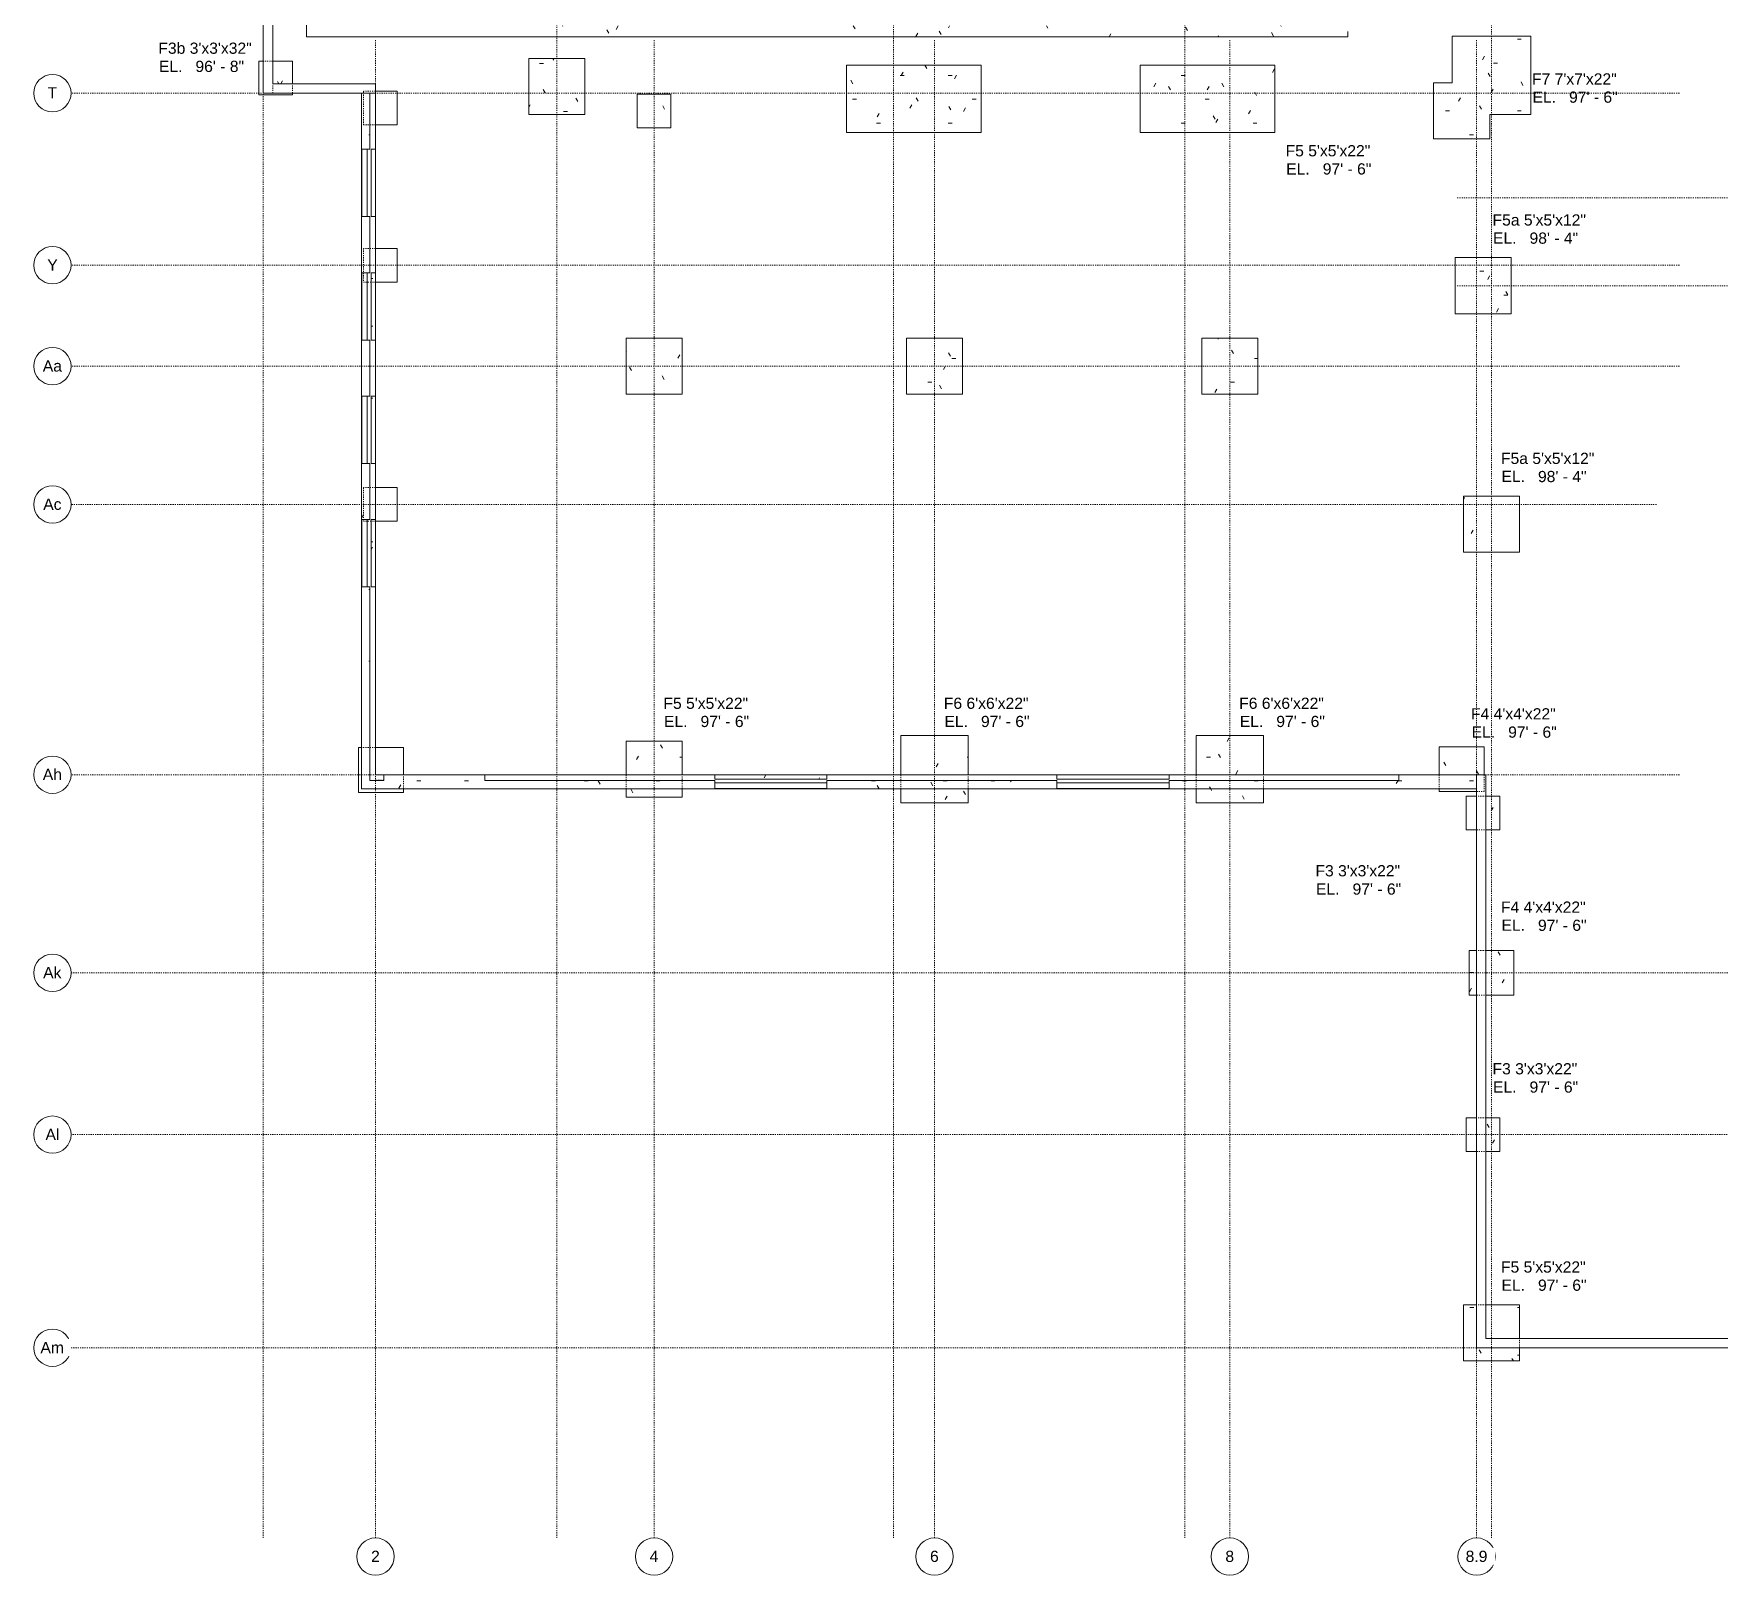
# Model space of a CAD drawing. Header units: feet. Extents: x -58 to 313, y -73 to 241.
# Drawn here: x -57.6 to 92.7, y -72.9 to 64.5 of the extents above; entities that cross this region are included whole.
import ezdxf

# ---------------------------------------------------------------- set-up
doc = ezdxf.new("R2010")
doc.units = ezdxf.units.FT
doc.header["$MEASUREMENT"] = 0
doc.linetypes.add('Dash', pattern=[0.020833, 0.010417, -0.010417])
doc.linetypes.add('Grid Line 1_2_', pattern=[0.072917, 0.041667, -0.010417, 0.010417, -0.010417])
for name, color, linetype, lineweight in [('A-WALL', 113, 'Continuous', 18), ('A-WALL-HDLN', 110, 'Dash', 18), ('S-BEAM', 12, 'Continuous', 9), ('S-FNDN', 250, 'Continuous', 18), ('S-FNDN-HDLN', 250, 'Dash', 9), ('S-FNDN-IDEN', 250, 'Continuous', 9), ('S-GRID', 1, 'Continuous', 9), ('S-GRID-IDEN', 1, 'Continuous', 9)]:
    doc.layers.add(name, color=color, linetype=linetype, lineweight=lineweight)
doc.styles.add('Arial', font='arial.ttf', dxfattribs={"height": 1})
doc.styles.add('Arial_1', font='arial.ttf', dxfattribs={"height": 0.015625})
pattern_1 = [(0, (0, 0), (8.533, 2.133), [0.352, -6.048, 0.352, -6.048, -34.133]), (0, (0, 0), (8.533, 2.133), [-12.8, 0.352, -12.448, 0.352, -6.048, -14.933]), (0, (0, 0), (8.533, 2.133), [-32, 0.352, -3.915, 0.352, -10.315]), (120, (3.2, 1.067), (-6.113732, 6.323295), [0.352, -6.048, 0.352, -6.048, -34.133]), (120, (3.2, 1.067), (-6.113732, 6.323295), [-12.8, 0.352, -12.448, 0.352, -6.048, -14.933]), (120, (3.2, 1.067), (-6.113732, 6.323295), [-32, 0.352, -3.915, 0.352, -10.315]), (240, (4.267, 5.333), (-2.419268, -8.456295), [0.352, -6.048, 0.352, -6.048, -34.133]), (240, (4.267, 5.333), (-2.419268, -8.456295), [-12.8, 0.352, -12.448, 0.352, -6.048, -14.933]), (240, (4.267, 5.333), (-2.419268, -8.456295), [-32, 0.352, -3.915, 0.352, -10.315])]

# ---------------------------------------------------------------- blocks, each defined once
blk = doc.blocks.new('Footing-Rectangular - F5a 5_x5_x12_-383719-Walls and Foundations Only')
at = {"layer": 'S-FNDN-HDLN', "linetype": 'Continuous'}
h = blk.add_hatch(dxfattribs=at)
h.set_pattern_fill('FP_9', color=256, style=0, pattern_type=2)
h.set_pattern_definition([(0, (-71.612, -42.018), (8.533, 2.133), [0.352, -6.048, 0.352, -6.048, -34.133]), (0, (-71.612, -42.018), (8.533, 2.133), [-12.8, 0.352, -12.448, 0.352, -6.048, -14.933]), (0, (-71.612, -42.018), (8.533, 2.133), [-32, 0.352, -3.915, 0.352, -10.315]), (120, (-68.412, -40.951), (-6.11373, 6.323295), [0.352, -6.048, 0.352, -6.048, -34.133]), (120, (-68.412, -40.951), (-6.11373, 6.323295), [-12.8, 0.352, -12.448, 0.352, -6.048, -14.933]), (120, (-68.412, -40.951), (-6.11373, 6.323295), [-32, 0.352, -3.915, 0.352, -10.315]), (240, (-67.346, -36.684), (-2.41927, -8.456295), [0.352, -6.048, 0.352, -6.048, -34.133]), (240, (-67.346, -36.684), (-2.41927, -8.456295), [-12.8, 0.352, -12.448, 0.352, -6.048, -14.933]), (240, (-67.346, -36.684), (-2.41927, -8.456295), [-32, 0.352, -3.915, 0.352, -10.315])])
h.paths.add_polyline_path([(-2.5, -2.5), (2.5, -2.5), (2.5, 2.5), (-2.5, 2.5)])
at = {"layer": 'S-FNDN'}
for p, q in [((2.5, 2.5), (-2.5, 2.5)), ((-2.5, 2.5), (-2.5, -2.5)), ((2.5, -2.5), (2.5, 2.5)), ((-2.5, -2.5), (2.5, -2.5))]:
    blk.add_line(p, q, dxfattribs=at)
blk = doc.blocks.new('Footing-Rectangular - F5a 5_x5_x12_-V5-Walls and Foundations Only')
at = {"layer": 'S-FNDN-HDLN', "linetype": 'Continuous'}
h = blk.add_hatch(dxfattribs=at)
h.set_pattern_fill('FP_10', color=256, style=0, pattern_type=2)
h.set_pattern_definition([(0, (-72.362, -20.768), (8.533, 2.133), [0.352, -6.048, 0.352, -6.048, -34.133]), (0, (-72.362, -20.768), (8.533, 2.133), [-12.8, 0.352, -12.448, 0.352, -6.048, -14.933]), (0, (-72.362, -20.768), (8.533, 2.133), [-32, 0.352, -3.915, 0.352, -10.315]), (120, (-69.162, -19.701), (-6.11373, 6.323295), [0.352, -6.048, 0.352, -6.048, -34.133]), (120, (-69.162, -19.701), (-6.11373, 6.323295), [-12.8, 0.352, -12.448, 0.352, -6.048, -14.933]), (120, (-69.162, -19.701), (-6.11373, 6.323295), [-32, 0.352, -3.915, 0.352, -10.315]), (240, (-68.096, -15.434), (-2.41927, -8.456295), [0.352, -6.048, 0.352, -6.048, -34.133]), (240, (-68.096, -15.434), (-2.41927, -8.456295), [-12.8, 0.352, -12.448, 0.352, -6.048, -14.933]), (240, (-68.096, -15.434), (-2.41927, -8.456295), [-32, 0.352, -3.915, 0.352, -10.315])])
h.paths.add_polyline_path([(-2.5, -2.5), (2.5, -2.5), (2.5, 2.5), (-2.5, 2.5)])
at = {"layer": 'S-FNDN'}
for p, q in [((2.5, 2.5), (-2.5, 2.5)), ((-2.5, 2.5), (-2.5, -2.5)), ((2.5, -2.5), (2.5, 2.5)), ((-2.5, -2.5), (2.5, -2.5))]:
    blk.add_line(p, q, dxfattribs=at)
blk = doc.blocks.new('Footing-Rectangular - F3b 3_x3_x32_-383711-Walls and Foundations Only')
at = {"layer": 'S-FNDN-HDLN', "linetype": 'Continuous'}
h = blk.add_hatch(dxfattribs=at)
h.set_pattern_fill('FP_22', color=256, style=0, pattern_type=2)
h.set_pattern_definition([(0, (26.721, -57.851), (8.533, 2.133), [0.352, -6.048, 0.352, -6.048, -34.133]), (0, (26.721, -57.851), (8.533, 2.133), [-12.8, 0.352, -12.448, 0.352, -6.048, -14.933]), (0, (26.721, -57.851), (8.533, 2.133), [-32, 0.352, -3.915, 0.352, -10.315]), (120, (29.921, -56.784), (-6.11373, 6.323295), [0.352, -6.048, 0.352, -6.048, -34.133]), (120, (29.921, -56.784), (-6.11373, 6.323295), [-12.8, 0.352, -12.448, 0.352, -6.048, -14.933]), (120, (29.921, -56.784), (-6.11373, 6.323295), [-32, 0.352, -3.915, 0.352, -10.315]), (240, (30.988, -52.518), (-2.41927, -8.456295), [0.352, -6.048, 0.352, -6.048, -34.133]), (240, (30.988, -52.518), (-2.41927, -8.456295), [-12.8, 0.352, -12.448, 0.352, -6.048, -14.933]), (240, (30.988, -52.518), (-2.41927, -8.456295), [-32, 0.352, -3.915, 0.352, -10.315])])
h.paths.add_polyline_path([(1.5, -1.5), (1.5, 1.5), (-0.42, 1.5), (-0.42, -1.5)])
at = {"layer": 'S-FNDN'}
for p, q in [((1.5, 1.5), (-0.42, 1.5)), ((1.5, -1.5), (1.5, 1.5)), ((-0.42, -1.5), (1.5, -1.5))]:
    blk.add_line(p, q, dxfattribs=at)
at = {"layer": 'S-FNDN-HDLN'}
for p, q in [((-0.42, 1.5), (-1.5, 1.5)), ((-1.5, 1.5), (-1.5, 1.33)), ((-1.5, -1.5), (-0.42, -1.5))]:
    blk.add_line(p, q, dxfattribs=at)
blk = doc.blocks.new('Footing-Rectangular - F5b 5_x5_x32_-383721-Walls and Foundations Only')
at = {"layer": 'S-FNDN-HDLN', "linetype": 'Continuous'}
h = blk.add_hatch(dxfattribs=at)
h.set_pattern_fill('FP_23', color=256, style=0, pattern_type=2)
h.set_pattern_definition([(0, (10.971, -59.768), (8.533, 2.133), [0.352, -6.048, 0.352, -6.048, -34.133]), (0, (10.971, -59.768), (8.533, 2.133), [-12.8, 0.352, -12.448, 0.352, -6.048, -14.933]), (0, (10.971, -59.768), (8.533, 2.133), [-32, 0.352, -3.915, 0.352, -10.315]), (120, (14.171, -58.701), (-6.11373, 6.323295), [0.352, -6.048, 0.352, -6.048, -34.133]), (120, (14.171, -58.701), (-6.11373, 6.323295), [-12.8, 0.352, -12.448, 0.352, -6.048, -14.933]), (120, (14.171, -58.701), (-6.11373, 6.323295), [-32, 0.352, -3.915, 0.352, -10.315]), (240, (15.238, -54.434), (-2.41927, -8.456295), [0.352, -6.048, 0.352, -6.048, -34.133]), (240, (15.238, -54.434), (-2.41927, -8.456295), [-12.8, 0.352, -12.448, 0.352, -6.048, -14.933]), (240, (15.238, -54.434), (-2.41927, -8.456295), [-32, 0.352, -3.915, 0.352, -10.315])])
h.paths.add_polyline_path([(-2.5, -2.5), (2.5, -2.5), (2.5, 2.5), (-2.5, 2.5)])
at = {"layer": 'S-FNDN'}
for p, q in [((2.5, 2.5), (-2.5, 2.5)), ((-2.5, 2.5), (-2.5, -2.5)), ((2.5, -2.5), (2.5, 2.5)), ((-2.5, -2.5), (2.5, -2.5))]:
    blk.add_line(p, q, dxfattribs=at)
blk = doc.blocks.new('Footing-Rectangular - F3b 3_x3_x32_-V15-Walls and Foundations Only')
at = {"layer": 'S-FNDN-HDLN', "linetype": 'Continuous'}
h = blk.add_hatch(dxfattribs=at)
h.set_pattern_fill('FP_24', color=256, style=0, pattern_type=2)
h.set_pattern_definition([(0, (2.304, -57.601), (8.533, 2.133), [0.352, -6.048, 0.352, -6.048, -34.133]), (0, (2.304, -57.601), (8.533, 2.133), [-12.8, 0.352, -12.448, 0.352, -6.048, -14.933]), (0, (2.304, -57.601), (8.533, 2.133), [-32, 0.352, -3.915, 0.352, -10.315]), (120, (5.504, -56.534), (-6.11373, 6.323295), [0.352, -6.048, 0.352, -6.048, -34.133]), (120, (5.504, -56.534), (-6.11373, 6.323295), [-12.8, 0.352, -12.448, 0.352, -6.048, -14.933]), (120, (5.504, -56.534), (-6.11373, 6.323295), [-32, 0.352, -3.915, 0.352, -10.315]), (240, (6.571, -52.268), (-2.41927, -8.456295), [0.352, -6.048, 0.352, -6.048, -34.133]), (240, (6.571, -52.268), (-2.41927, -8.456295), [-12.8, 0.352, -12.448, 0.352, -6.048, -14.933]), (240, (6.571, -52.268), (-2.41927, -8.456295), [-32, 0.352, -3.915, 0.352, -10.315])])
h.paths.add_polyline_path([(-1.5, -1.5), (1.5, -1.5), (1.5, 1.5), (-1.5, 1.5)])
at = {"layer": 'S-FNDN'}
for p, q in [((1.5, 1.5), (-1.5, 1.5)), ((-1.5, 1.5), (-1.5, -1.5)), ((1.5, -1.5), (1.5, 1.5)), ((-1.5, -1.5), (1.5, -1.5))]:
    blk.add_line(p, q, dxfattribs=at)
blk = doc.blocks.new('Footing-Rectangular - F2 6_x12_x32_-383713-Walls and Foundations Only')
at = {"layer": 'S-FNDN-HDLN', "linetype": 'Continuous'}
h = blk.add_hatch(dxfattribs=at)
h.set_pattern_fill('FP_25', color=256, style=0, pattern_type=2)
h.set_pattern_definition([(270, (-58.684, 20.862), (2.133, -8.533), [0.352, -6.048, 0.352, -6.048, -34.133]), (270, (-58.684, 20.862), (2.133, -8.533), [-12.8, 0.352, -12.448, 0.352, -6.048, -14.933]), (270, (-58.684, 20.862), (2.133, -8.533), [-32, 0.352, -3.915, 0.352, -10.315]), (30, (-57.618, 17.662), (6.323295, 6.11373), [0.352, -6.048, 0.352, -6.048, -34.133]), (30, (-57.618, 17.662), (6.323295, 6.11373), [-12.8, 0.352, -12.448, 0.352, -6.048, -14.933]), (30, (-57.618, 17.662), (6.323295, 6.11373), [-32, 0.352, -3.915, 0.352, -10.315]), (150, (-53.351, 16.596), (-8.456295, 2.41927), [0.352, -6.048, 0.352, -6.048, -34.133]), (150, (-53.351, 16.596), (-8.456295, 2.41927), [-12.8, 0.352, -12.448, 0.352, -6.048, -14.933]), (150, (-53.351, 16.596), (-8.456295, 2.41927), [-32, 0.352, -3.915, 0.352, -10.315])])
h.paths.add_polyline_path([(-3, -6), (3, -6), (3, 6), (-3, 6), (-3, -4.94)])
at = {"layer": 'S-FNDN'}
for p, q in [((3, 6), (-3, 6)), ((-3, 6), (-3, -6)), ((3, -6), (3, 6)), ((-3, -6), (3, -6))]:
    blk.add_line(p, q, dxfattribs=at)
blk = doc.blocks.new('Footing-Rectangular - F2 6_x12_x32_-V16-Walls and Foundations Only')
at = {"layer": 'S-FNDN-HDLN', "linetype": 'Continuous'}
h = blk.add_hatch(dxfattribs=at)
h.set_pattern_fill('FP_26', color=256, style=0, pattern_type=2)
h.set_pattern_definition([(270, (-58.684, 47.029), (2.133, -8.533), [0.352, -6.048, 0.352, -6.048, -34.133]), (270, (-58.684, 47.029), (2.133, -8.533), [-12.8, 0.352, -12.448, 0.352, -6.048, -14.933]), (270, (-58.684, 47.029), (2.133, -8.533), [-32, 0.352, -3.915, 0.352, -10.315]), (30, (-57.618, 43.829), (6.323295, 6.11373), [0.352, -6.048, 0.352, -6.048, -34.133]), (30, (-57.618, 43.829), (6.323295, 6.11373), [-12.8, 0.352, -12.448, 0.352, -6.048, -14.933]), (30, (-57.618, 43.829), (6.323295, 6.11373), [-32, 0.352, -3.915, 0.352, -10.315]), (150, (-53.351, 42.762), (-8.456295, 2.41927), [0.352, -6.048, 0.352, -6.048, -34.133]), (150, (-53.351, 42.762), (-8.456295, 2.41927), [-12.8, 0.352, -12.448, 0.352, -6.048, -14.933]), (150, (-53.351, 42.762), (-8.456295, 2.41927), [-32, 0.352, -3.915, 0.352, -10.315])])
h.paths.add_polyline_path([(-3, -6), (3, -6), (3, 6), (-3, 6)])
at = {"layer": 'S-FNDN'}
for p, q in [((3, 6), (-3, 6)), ((-3, 6), (-3, -6)), ((3, -6), (3, 6)), ((-3, -6), (3, -6))]:
    blk.add_line(p, q, dxfattribs=at)
blk = doc.blocks.new('Footing-Rectangular - F5a 5_x5_x12_-V17-Walls and Foundations Only')
at = {"layer": 'S-FNDN-HDLN', "linetype": 'Continuous'}
h = blk.add_hatch(dxfattribs=at)
h.set_pattern_fill('FP_27', color=256, style=0, pattern_type=2)
h.set_pattern_definition([(0, (2.304, -34.851), (8.533, 2.133), [0.352, -6.048, 0.352, -6.048, -34.133]), (0, (2.304, -34.851), (8.533, 2.133), [-12.8, 0.352, -12.448, 0.352, -6.048, -14.933]), (0, (2.304, -34.851), (8.533, 2.133), [-32, 0.352, -3.915, 0.352, -10.315]), (120, (5.504, -33.784), (-6.11373, 6.3233), [0.352, -6.048, 0.352, -6.048, -34.133]), (120, (5.504, -33.784), (-6.11373, 6.3233), [-12.8, 0.352, -12.448, 0.352, -6.048, -14.933]), (120, (5.504, -33.784), (-6.11373, 6.3233), [-32, 0.352, -3.915, 0.352, -10.315]), (240, (6.571, -29.518), (-2.41927, -8.4563), [0.352, -6.048, 0.352, -6.048, -34.133]), (240, (6.571, -29.518), (-2.41927, -8.4563), [-12.8, 0.352, -12.448, 0.352, -6.048, -14.933]), (240, (6.571, -29.518), (-2.41927, -8.4563), [-32, 0.352, -3.915, 0.352, -10.315])])
h.paths.add_polyline_path([(-2.5, -2.5), (2.5, -2.5), (2.5, 2.5), (-2.5, 2.5)])
at = {"layer": 'S-FNDN'}
for p, q in [((2.5, 2.5), (-2.5, 2.5)), ((-2.5, 2.5), (-2.5, -2.5)), ((2.5, -2.5), (2.5, 2.5)), ((-2.5, -2.5), (2.5, -2.5))]:
    blk.add_line(p, q, dxfattribs=at)
blk = doc.blocks.new('Footing-Rectangular - F5a 5_x5_x12_-V18-Walls and Foundations Only')
at = {"layer": 'S-FNDN-HDLN', "linetype": 'Continuous'}
h = blk.add_hatch(dxfattribs=at)
h.set_pattern_fill('FP_28', color=256, style=0, pattern_type=2)
h.set_pattern_definition([(0, (-22.696, -34.851), (8.533, 2.133), [0.352, -6.048, 0.352, -6.048, -34.133]), (0, (-22.696, -34.851), (8.533, 2.133), [-12.8, 0.352, -12.448, 0.352, -6.048, -14.933]), (0, (-22.696, -34.851), (8.533, 2.133), [-32, 0.352, -3.915, 0.352, -10.315]), (120, (-19.496, -33.784), (-6.11373, 6.3233), [0.352, -6.048, 0.352, -6.048, -34.133]), (120, (-19.496, -33.784), (-6.11373, 6.3233), [-12.8, 0.352, -12.448, 0.352, -6.048, -14.933]), (120, (-19.496, -33.784), (-6.11373, 6.3233), [-32, 0.352, -3.915, 0.352, -10.315]), (240, (-18.429, -29.518), (-2.41927, -8.4563), [0.352, -6.048, 0.352, -6.048, -34.133]), (240, (-18.429, -29.518), (-2.41927, -8.4563), [-12.8, 0.352, -12.448, 0.352, -6.048, -14.933]), (240, (-18.429, -29.518), (-2.41927, -8.4563), [-32, 0.352, -3.915, 0.352, -10.315])])
h.paths.add_polyline_path([(-2.5, -2.5), (2.5, -2.5), (2.5, 2.5), (-2.5, 2.5)])
at = {"layer": 'S-FNDN'}
for p, q in [((2.5, 2.5), (-2.5, 2.5)), ((-2.5, 2.5), (-2.5, -2.5)), ((2.5, -2.5), (2.5, 2.5)), ((-2.5, -2.5), (2.5, -2.5))]:
    blk.add_line(p, q, dxfattribs=at)
blk = doc.blocks.new('Footing-Rectangular - F5a 5_x5_x12_-V19-Walls and Foundations Only')
at = {"layer": 'S-FNDN-HDLN', "linetype": 'Continuous'}
h = blk.add_hatch(dxfattribs=at)
h.set_pattern_fill('FP_29', color=256, style=0, pattern_type=2)
h.set_pattern_definition([(0, (-49.029, -34.851), (8.533, 2.133), [0.352, -6.048, 0.352, -6.048, -34.133]), (0, (-49.029, -34.851), (8.533, 2.133), [-12.8, 0.352, -12.448, 0.352, -6.048, -14.933]), (0, (-49.029, -34.851), (8.533, 2.133), [-32, 0.352, -3.915, 0.352, -10.315]), (120, (-45.829, -33.784), (-6.11373, 6.323295), [0.352, -6.048, 0.352, -6.048, -34.133]), (120, (-45.829, -33.784), (-6.11373, 6.323295), [-12.8, 0.352, -12.448, 0.352, -6.048, -14.933]), (120, (-45.829, -33.784), (-6.11373, 6.323295), [-32, 0.352, -3.915, 0.352, -10.315]), (240, (-44.762, -29.518), (-2.41927, -8.456295), [0.352, -6.048, 0.352, -6.048, -34.133]), (240, (-44.762, -29.518), (-2.41927, -8.456295), [-12.8, 0.352, -12.448, 0.352, -6.048, -14.933]), (240, (-44.762, -29.518), (-2.41927, -8.456295), [-32, 0.352, -3.915, 0.352, -10.315])])
h.paths.add_polyline_path([(-2.5, -2.5), (2.5, -2.5), (2.5, 2.5), (-2.5, 2.5)])
at = {"layer": 'S-FNDN'}
for p, q in [((2.5, 2.5), (-2.5, 2.5)), ((-2.5, 2.5), (-2.5, -2.5)), ((2.5, -2.5), (2.5, 2.5)), ((-2.5, -2.5), (2.5, -2.5))]:
    blk.add_line(p, q, dxfattribs=at)
blk = doc.blocks.new('Structural Foundations 7 - Structural Foundations 7-500620-Walls and Foundations Only')
at = {"layer": 'S-FNDN-HDLN'}
for p, q in [((-28.22, 56.35), (-28.22, 59.18)), ((-27.14, 56.35), (-28.22, 56.35))]:
    blk.add_line(p, q, dxfattribs=at)
blk = doc.blocks.new('Grid - Grid Head - Circle-14747-Walls and Foundations Only')
at = {"layer": 'S-GRID-IDEN'}
blk.add_circle((0, 0), 0.026, dxfattribs=at)
blk = doc.blocks.new('Structural Foundation Tag with Elevation - Single Line-386882-Walls and Foundations Only')
at = {"layer": 'S-FNDN-IDEN', "insert": (0.0138, 0.0742), "char_height": 0.01562, "width": 0.039716, "attachment_point": 1, "style": 'Arial_1'}
blk.add_mtext('EL.', dxfattribs=at)

msp = doc.modelspace()

# ---------------------------------------------------------------- hatches: boundary and pattern name
at = {"layer": 'S-BEAM'}
h = msp.add_hatch(dxfattribs=at)
h.set_pattern_fill('FP_2', color=256, style=0, pattern_type=2)
h.set_pattern_definition(pattern_1)
h.paths.add_polyline_path([(-27.14, -2.82), (-27.14, -2.07), (-27.64, -2.07), (-27.64, 15.18), (-28.37, 15.18), (-28.37, 21.18), (-27.64, 21.18), (-27.64, 26.18), (-28.37, 26.18), (-28.37, 32.18), (-27.64, 32.18), (-27.64, 37.18), (-28.37, 37.18), (-28.37, 43.18), (-27.64, 43.18), (-27.64, 48.18), (-28.37, 48.18), (-28.37, 54.18), (-27.64, 54.18), (-27.64, 59.18), (-28.39, 59.18), (-28.39, -2.82)])
h.paths.add_polyline_path([(-27.53, 15.18), (-27.14, 15.18), (-27.14, 21.18), (-27.53, 21.18), (-27.53, 17)])
h.paths.add_polyline_path([(-27.14, 26.18), (-27.14, 32.18), (-27.53, 32.18), (-27.53, 26.18), (-27.41, 26.18)])
h.paths.add_polyline_path([(-27.53, 37.18), (-27.14, 37.18), (-27.14, 43.18), (-27.53, 43.18), (-27.53, 41.02)])
h.paths.add_polyline_path([(-27.53, 48.18), (-27.14, 48.18), (-27.14, 54.18), (-27.53, 54.18), (-27.53, 48.25)])
h = msp.add_hatch(dxfattribs=at)
h.set_pattern_fill('FP_11', color=256, style=0, pattern_type=2)
h.set_pattern_definition(pattern_1)
h.paths.add_polyline_path([(71.03, -2.82), (71.03, -1.57), (64.11, -1.57), (64.11, -2.07), (43.61, -2.07), (43.61, -2.79), (33.61, -2.79), (33.61, -2.07), (13.11, -2.07), (13.11, -2.79), (3.11, -2.79), (3.11, -2.07), (-17.39, -2.07), (-17.39, -1.57), (-26.39, -1.57), (-26.39, -2.07), (-27.14, -2.07), (-27.14, -2.82), (43.61, -2.82)])
h.paths.add_polyline_path([(13.11, -1.96), (13.11, -1.57), (3.11, -1.57), (3.11, -1.96)])
h.paths.add_polyline_path([(43.61, -1.96), (43.61, -1.57), (33.61, -1.57), (33.61, -1.96)])
at = {"layer": 'S-FNDN', "lineweight": 9}
h = msp.add_hatch(dxfattribs=at)
h.set_pattern_fill('FP_2', color=256, style=0, pattern_type=2)
h.set_pattern_definition(pattern_1)
h.paths.add_polyline_path([(55.28, 64.2), (59.54, 64.2), (59.54, 65.18), (-32.3, 65.18), (-32.3, 120.69), (-33.29, 120.69), (-33.29, 64.2), (25.8, 64.2)])
h.paths.add_polyline_path([(58.57, 65.82), (59.54, 65.82), (59.54, 85.18), (58.57, 85.18), (58.57, 68.47)])
h.paths.add_polyline_path([(-2.14, 68.47), (55.28, 68.47), (55.28, 113.05), (77.79, 113.05), (77.79, 130.44), (37.96, 130.44), (37.96, 82.9), (28.77, 82.9), (28.77, 111.84), (-22.46, 111.84), (-22.46, 68.47), (-9.94, 68.47), (-9.94, 76.27), (-2.14, 76.27), (-2.14, 75.24)])
h.paths.add_polyline_path([(17.06, 83.56), (10.05, 83.56), (10.05, 84.22), (-5.37, 84.22), (-5.37, 83.56), (-11.76, 83.56), (-11.76, 98.91), (-10.98, 98.91), (-10.98, 102.85), (14.28, 102.85), (14.28, 98.91), (17.06, 98.91), (17.06, 84.22)])
h.paths.add_polyline_path([(58.57, 85.82), (59.54, 85.82), (59.54, 110.43), (69.38, 110.43), (69.38, 111.41), (58.57, 111.41), (58.57, 110.18)])
h.paths.add_polyline_path([(12.87, 96.29), (13.29, 96.29), (13.29, 98.91), (-7.99, 98.91), (-7.99, 96.29), (12.38, 96.29)])
h.paths.add_polyline_path([(8.81, 105.93), (8.81, 108.56), (11.44, 108.56), (11.44, 105.93), (9.87, 105.93)])
h.paths.add_polyline_path([(79.78, 110.43), (79.78, 111.41), (70.01, 111.41), (70.01, 110.43), (76.77, 110.43)])
h.paths.add_polyline_path([(80.41, 110.43), (80.9, 110.43), (80.9, 133.88), (80.41, 133.88), (80.41, 130.44), (78.28, 130.44), (78.28, 113.05), (80.41, 113.05), (80.41, 110.84)])
h = msp.add_hatch(dxfattribs=at)
h.set_pattern_fill('FP_2', color=256, style=0, pattern_type=2)
h.set_pattern_definition(pattern_1)
h.paths.add_polyline_path([(75.86, 57.27), (75.86, 64.27), (68.86, 64.27), (68.86, 57.27), (72.2, 57.27)])
h = msp.add_hatch(dxfattribs=at)
h.set_pattern_fill('FP_2', color=256, style=0, pattern_type=2)
h.set_pattern_definition(pattern_1)
h.paths.add_polyline_path([(-36.3, 59.02), (-34.55, 59.02), (-34.55, 59.18), (-37.14, 59.18), (-37.14, 62.02), (-37.55, 62.02), (-37.55, 59.02), (-37.14, 59.02)])
h.paths.add_polyline_path([(-36.3, 60.02), (-34.55, 60.02), (-34.55, 62.02), (-36.3, 62.02)])
h = msp.add_hatch(dxfattribs=at)
h.set_pattern_fill('FP_2', color=256, style=0, pattern_type=2)
h.set_pattern_definition(pattern_1)
h.paths.add_polyline_path([(67.2, 55.1), (72.2, 55.1), (72.2, 57.27), (68.86, 57.27), (68.86, 60.1), (67.2, 60.1)])
h = msp.add_hatch(dxfattribs=at)
h.set_pattern_fill('FP_2', color=256, style=0, pattern_type=2)
h.set_pattern_definition(pattern_1)
h.paths.add_polyline_path([(-27.14, 42.35), (-25.22, 42.35), (-25.22, 45.35), (-27.14, 45.35), (-27.14, 43.18)])
h = msp.add_hatch(dxfattribs=at)
h.set_pattern_fill('FP_2', color=256, style=0, pattern_type=2)
h.set_pattern_definition(pattern_1)
h.paths.add_polyline_path([(-25.22, 21.02), (-25.22, 24.02), (-27.14, 24.02), (-27.14, 21.02), (-26.73, 21.02)])
h = msp.add_hatch(dxfattribs=at)
h.set_pattern_fill('FP_11', color=256, style=0, pattern_type=2)
h.set_pattern_definition(pattern_1)
h.paths.add_polyline_path([(19.7, -4.07), (25.7, -4.07), (25.7, -2.82), (19.7, -2.82)])
h.paths.add_polyline_path([(25.7, -1.57), (25.7, 1.93), (19.7, 1.93), (19.7, -1.57)])
h = msp.add_hatch(dxfattribs=at)
h.set_pattern_fill('FP_11', color=256, style=0, pattern_type=2)
h.set_pattern_definition(pattern_1)
h.paths.add_polyline_path([(46.03, -4.07), (52.03, -4.07), (52.03, -2.82), (46.03, -2.82)])
h.paths.add_polyline_path([(52.03, -1.57), (52.03, 1.93), (46.03, 1.93), (46.03, -1.57)])
h = msp.add_hatch(dxfattribs=at)
h.set_pattern_fill('FP_11', color=256, style=0, pattern_type=2)
h.set_pattern_definition(pattern_1)
h.paths.add_polyline_path([(-28.64, -3.15), (-24.64, -3.15), (-24.64, -2.82), (-28.39, -2.82), (-28.39, 0.85), (-28.64, 0.85), (-28.64, -3.07)])
h.paths.add_polyline_path([(-24.64, -1.57), (-24.64, 0.85), (-27.14, 0.85), (-27.14, -1.57), (-25.17, -1.57)])
h = msp.add_hatch(dxfattribs=at)
h.set_pattern_fill('FP_11', color=256, style=0, pattern_type=2)
h.set_pattern_definition(pattern_1)
h.paths.add_polyline_path([(0.2, -3.57), (0.2, -2.82), (-4.8, -2.82), (-4.8, -3.57)])
h.paths.add_polyline_path([(0.2, -1.57), (0.2, 1.43), (-4.8, 1.43), (-4.8, -1.57)])
h = msp.add_hatch(dxfattribs=at)
h.set_pattern_fill('FP_11', color=256, style=0, pattern_type=2)
h.set_pattern_definition(pattern_1)
h.paths.add_polyline_path([(67.7, -3.07), (71.03, -3.07), (71.03, -2.82), (67.7, -2.82)])
h.paths.add_polyline_path([(67.7, -1.57), (71.7, -1.57), (71.7, 0.93), (67.7, 0.93)])
h = msp.add_hatch(dxfattribs=at)
h.set_pattern_fill('FP_2', color=256, style=0, pattern_type=2)
h.set_pattern_definition(pattern_1)
h.paths.add_polyline_path([(71.03, -6.48), (71.03, -3.48), (70.11, -3.48), (70.11, -6.48)])
h.paths.add_polyline_path([(73.11, -6.48), (73.11, -3.48), (71.86, -3.48), (71.86, -6.48)])
h = msp.add_hatch(dxfattribs=at)
h.set_pattern_fill('FP_2', color=256, style=0, pattern_type=2)
h.set_pattern_definition(pattern_1)
h.paths.add_polyline_path([(71.03, -21.23), (71.03, -17.23), (70.36, -17.23), (70.36, -21.23)])
h.paths.add_polyline_path([(74.36, -21.23), (74.36, -17.23), (71.86, -17.23), (71.86, -21.23)])
h = msp.add_hatch(dxfattribs=at)
h.set_pattern_fill('FP_2', color=256, style=0, pattern_type=2)
h.set_pattern_definition(pattern_1)
h.paths.add_polyline_path([(71.03, -35.15), (71.03, -32.15), (70.11, -32.15), (70.11, -35.15)])
h.paths.add_polyline_path([(73.11, -35.15), (73.11, -32.15), (71.86, -32.15), (71.86, -35.15)])
h = msp.add_hatch(dxfattribs=at)
h.set_pattern_fill('FP_2', color=256, style=0, pattern_type=2)
h.set_pattern_definition(pattern_1)
h.paths.add_polyline_path([(71.86, -53.82), (74.86, -53.82), (74.86, -52.65), (71.03, -52.65), (71.03, -48.82), (69.86, -48.82), (69.86, -53.82), (71.03, -53.82)])
h.paths.add_polyline_path([(71.86, -51.82), (74.86, -51.82), (74.86, -48.82), (71.86, -48.82)])

# ---------------------------------------------------------------- linework, layer by layer
at = {"layer": 'A-WALL'}
for p, q in [((-37.14, 59.18), (-37.14, 220.02)), ((-36.3, 219.18), (-36.3, 60.02)), ((-27.14, 59.18), (-37.14, 59.18)), ((-36.3, 60.02), (-27.14, 60.02)), ((-27.64, 54.18), (-27.64, 59.18)), ((-27.14, 60.02), (-27.14, 54.18)), ((-28.37, 48.18), (-28.37, 54.18)), ((-28.37, 54.18), (-27.64, 54.18)), ((-27.87, 54.18), (-27.87, 48.18)), ((-27.53, 54.18), (-27.53, 48.18)), ((-27.14, 54.18), (-27.53, 54.18)), ((-27.64, 48.18), (-28.37, 48.18)), ((-27.64, 43.18), (-27.64, 48.18)), ((-27.14, 48.18), (-27.53, 48.18)), ((-27.14, 48.18), (-27.14, 43.18)), ((-28.37, 37.18), (-28.37, 43.18)), ((-28.37, 43.18), (-27.64, 43.18)), ((-27.87, 43.18), (-27.87, 37.18)), ((-27.53, 43.18), (-27.53, 37.18)), ((-27.14, 43.18), (-27.53, 43.18)), ((-27.64, 37.18), (-28.37, 37.18)), ((-27.64, 32.18), (-27.64, 37.18)), ((-27.14, 37.18), (-27.53, 37.18)), ((-27.14, 37.18), (-27.14, 32.18)), ((-28.37, 26.18), (-28.37, 32.18)), ((-28.37, 32.18), (-27.64, 32.18)), ((-27.87, 32.18), (-27.87, 26.18)), ((-27.53, 32.18), (-27.53, 26.18)), ((-27.14, 32.18), (-27.53, 32.18)), ((-27.64, 26.18), (-28.37, 26.18)), ((-27.64, 21.18), (-27.64, 26.18)), ((-27.14, 26.18), (-27.53, 26.18)), ((-27.14, 26.18), (-27.14, 21.18)), ((-28.37, 15.18), (-28.37, 21.18)), ((-28.37, 21.18), (-27.64, 21.18)), ((-27.87, 21.18), (-27.87, 15.18)), ((-27.53, 21.18), (-27.53, 15.18)), ((-27.14, 21.18), (-27.53, 21.18)), ((-27.64, 15.18), (-28.37, 15.18)), ((-27.64, -2.07), (-27.64, 15.18)), ((-27.14, 15.18), (-27.53, 15.18)), ((-27.14, 15.18), (-27.14, -1.57)), ((-26.39, -2.07), (-27.64, -2.07)), ((-27.14, -1.57), (-26.39, -1.57)), ((-26.39, -1.57), (-26.39, -2.07)), ((-17.39, -1.57), (3.11, -1.57)), ((-17.39, -2.07), (-17.39, -1.57)), ((3.11, -2.07), (-17.39, -2.07)), ((3.11, -1.96), (3.11, -1.57)), ((3.11, -1.96), (13.11, -1.96)), ((3.11, -2.79), (3.11, -2.07)), ((3.11, -2.29), (13.11, -2.29)), ((13.11, -2.79), (3.11, -2.79)), ((13.11, -1.57), (33.61, -1.57)), ((13.11, -1.96), (13.11, -1.57)), ((13.11, -2.07), (13.11, -2.79)), ((33.61, -2.07), (13.11, -2.07)), ((33.61, -1.96), (33.61, -1.57)), ((33.61, -1.96), (43.61, -1.96)), ((33.61, -2.79), (33.61, -2.07)), ((33.61, -2.29), (43.61, -2.29)), ((43.61, -2.79), (33.61, -2.79)), ((43.61, -1.57), (64.11, -1.57)), ((43.61, -1.57), (43.61, -1.96)), ((64.11, -2.07), (43.61, -2.07)), ((43.61, -2.07), (43.61, -2.79)), ((64.11, -1.57), (64.11, -2.07)), ((71.03, -52.65), (71.03, -1.57)), ((71.03, -1.57), (71.86, -1.57)), ((71.86, -1.57), (71.86, -51.82)), ((71.86, -51.82), (238.7, -51.82)), ((239.53, -52.65), (71.03, -52.65))]:
    msp.add_line(p, q, dxfattribs=at)
at = {"layer": 'A-WALL-HDLN'}
for p, q in [((-36.3, 62.02), (-37.14, 62.02)), ((-36.3, 59.18), (-36.3, 60.02)), ((-26.39, -2.06), (-27.05, -2.06)), ((-27.05, -2.06), (-27.05, -2.07))]:
    msp.add_line(p, q, dxfattribs=at)
at = {"layer": 'S-BEAM'}
for p, q in [((-28.39, 59.18), (-28.39, -2.82)), ((-27.14, 48.18), (-27.14, 54.18)), ((-27.14, 37.18), (-27.14, 43.18)), ((-27.14, 26.18), (-27.14, 32.18)), ((-27.14, 15.18), (-27.14, 21.18)), ((-27.14, -2.82), (-28.39, -2.82)), ((-27.14, -2.82), (71.03, -2.82)), ((-17.39, -1.57), (-26.39, -1.57)), ((13.11, -1.57), (3.11, -1.57)), ((43.61, -1.57), (33.61, -1.57)), ((71.03, -1.57), (64.11, -1.57))]:
    msp.add_line(p, q, dxfattribs=at)
at = {"layer": 'S-FNDN'}
for p, q in [((-33.29, 120.69), (-33.29, 64.2)), ((59.54, 64.2), (59.54, 64.69)), ((-33.29, 64.2), (59.54, 64.2)), ((75.86, 64.27), (68.86, 64.27)), ((68.86, 64.27), (68.86, 60.1)), ((75.86, 57.27), (75.86, 64.27)), ((-37.14, 62.02), (-37.55, 62.02)), ((-37.55, 62.02), (-37.55, 59.02)), ((-34.55, 62.02), (-36.3, 62.02)), ((-34.55, 60.02), (-34.55, 62.02)), ((-37.55, 59.02), (-34.55, 59.02)), ((-34.55, 59.02), (-34.55, 59.18)), ((67.2, 60.1), (67.2, 55.1)), ((68.86, 60.1), (67.2, 60.1)), ((72.2, 57.27), (75.86, 57.27)), ((72.2, 55.1), (72.2, 57.27)), ((67.2, 55.1), (72.2, 55.1)), ((-25.22, 45.35), (-27.14, 45.35)), ((-25.22, 42.35), (-25.22, 45.35)), ((-27.14, 42.35), (-25.22, 42.35)), ((-25.22, 24.02), (-27.14, 24.02)), ((-25.22, 21.02), (-25.22, 24.02)), ((-27.14, 21.02), (-25.22, 21.02)), ((25.7, 1.93), (19.7, 1.93)), ((19.7, 1.93), (19.7, -1.57)), ((25.7, -1.57), (25.7, 1.93)), ((52.03, 1.93), (46.03, 1.93)), ((46.03, 1.93), (46.03, -1.57)), ((52.03, -1.57), (52.03, 1.93)), ((-28.39, 0.85), (-28.64, 0.85)), ((-28.64, 0.85), (-28.64, -3.15)), ((-24.64, 0.85), (-27.14, 0.85)), ((-24.64, -1.57), (-24.64, 0.85)), ((0.2, 1.43), (-4.8, 1.43)), ((-4.8, 1.43), (-4.8, -1.57)), ((0.2, -1.57), (0.2, 1.43)), ((71.7, 0.93), (67.7, 0.93)), ((67.7, 0.93), (67.7, -1.57)), ((71.7, -1.57), (71.7, 0.93)), ((-24.64, -3.15), (-24.64, -2.82)), ((-4.8, -2.82), (-4.8, -3.57)), ((0.2, -3.57), (0.2, -2.82)), ((19.7, -2.82), (19.7, -4.07)), ((25.7, -4.07), (25.7, -2.82)), ((46.03, -2.82), (46.03, -4.07)), ((52.03, -4.07), (52.03, -2.82)), ((67.7, -2.82), (67.7, -3.07)), ((-28.64, -3.15), (-24.64, -3.15)), ((-4.8, -3.57), (0.2, -3.57)), ((19.7, -4.07), (25.7, -4.07)), ((46.03, -4.07), (52.03, -4.07)), ((67.7, -3.07), (71.03, -3.07)), ((71.03, -3.48), (70.11, -3.48)), ((70.11, -3.48), (70.11, -6.48)), ((73.11, -3.48), (71.86, -3.48)), ((73.11, -6.48), (73.11, -3.48)), ((70.11, -6.48), (71.03, -6.48)), ((71.86, -6.48), (73.11, -6.48)), ((71.03, -17.23), (70.36, -17.23)), ((70.36, -17.23), (70.36, -21.23)), ((74.36, -17.23), (71.86, -17.23)), ((74.36, -21.23), (74.36, -17.23)), ((70.36, -21.23), (71.03, -21.23)), ((71.86, -21.23), (74.36, -21.23)), ((71.03, -32.15), (70.11, -32.15)), ((70.11, -32.15), (70.11, -35.15)), ((73.11, -32.15), (71.86, -32.15)), ((73.11, -35.15), (73.11, -32.15)), ((70.11, -35.15), (71.03, -35.15)), ((71.86, -35.15), (73.11, -35.15)), ((71.03, -48.82), (69.86, -48.82)), ((69.86, -48.82), (69.86, -53.82)), ((74.86, -48.82), (71.86, -48.82)), ((74.86, -51.82), (74.86, -48.82)), ((69.86, -53.82), (74.86, -53.82)), ((74.86, -53.82), (74.86, -52.65))]:
    msp.add_line(p, q, dxfattribs=at)
at = {"layer": 'S-FNDN-HDLN'}
for p, q in [((-34.55, 59.18), (-34.55, 60.02)), ((-27.14, 45.35), (-28.22, 45.35)), ((-28.22, 45.35), (-28.22, 42.35)), ((-28.22, 42.35), (-27.14, 42.35)), ((-27.14, 24.02), (-28.22, 24.02)), ((-28.22, 24.02), (-28.22, 21.02)), ((-28.22, 21.02), (-27.14, 21.02)), ((-27.14, 0.85), (-28.39, 0.85)), ((-24.64, -2.82), (-24.64, -1.57)), ((-4.8, -1.57), (-4.8, -2.82)), ((0.2, -2.82), (0.2, -1.57)), ((19.7, -1.57), (19.7, -2.82)), ((25.7, -2.82), (25.7, -1.57)), ((46.03, -1.57), (46.03, -2.82)), ((52.03, -2.82), (52.03, -1.57)), ((67.7, -1.57), (67.7, -2.82)), ((71.7, -3.07), (71.7, -1.57)), ((71.03, -3.07), (71.7, -3.07)), ((71.86, -3.48), (71.03, -3.48)), ((71.03, -6.48), (71.86, -6.48)), ((71.86, -17.23), (71.03, -17.23)), ((71.03, -21.23), (71.86, -21.23)), ((71.86, -32.15), (71.03, -32.15)), ((71.03, -35.15), (71.86, -35.15)), ((71.86, -48.82), (71.03, -48.82)), ((74.86, -52.65), (74.86, -51.82))]:
    msp.add_line(p, q, dxfattribs=at)
at = {"layer": 'S-GRID', "linetype": 'Grid Line 1_2_'}
for p, q in [((-37.14, -69.6), (-37.14, 238.09)), ((-10.97, -69.6), (-10.97, 238.09)), ((19.03, -69.6), (19.03, 238.09)), ((45.03, -69.6), (45.03, 238.09)), ((72.36, -69.6), (72.36, 238.09)), ((-27.14, 63.91), (-27.14, -69.6)), ((-2.3, 63.91), (-2.3, -69.6)), ((22.7, 63.91), (22.7, -69.6)), ((49.03, 63.91), (49.03, -69.6)), ((71.03, 63.91), (71.03, -69.6)), ((89.11, 59.18), (-54.28, 59.18)), ((69.3, 49.85), (307.1, 49.85)), ((89.11, 43.85), (-54.28, 43.85)), ((69.3, 42.02), (309.76, 42.02))]:
    msp.add_line(p, q, dxfattribs=at)

# ---------------------------------------------------------------- block references
at = {"layer": 'S-FNDN-HDLN'}
for name, p in [('Footing-Rectangular - F5b 5_x5_x32_-383721-Walls and Foundations Only', (-10.97, 59.77)), ('Footing-Rectangular - F3b 3_x3_x32_-383711-Walls and Foundations Only', (-26.72, 57.85)), ('Structural Foundations 7 - Structural Foundations 7-500620-Walls and Foundations Only', (0, 0)), ('Footing-Rectangular - F3b 3_x3_x32_-V15-Walls and Foundations Only', (-2.3, 57.6)), ('Footing-Rectangular - F5a 5_x5_x12_-383719-Walls and Foundations Only', (71.61, 42.02)), ('Footing-Rectangular - F5a 5_x5_x12_-V17-Walls and Foundations Only', (-2.3, 34.85)), ('Footing-Rectangular - F5a 5_x5_x12_-V18-Walls and Foundations Only', (22.7, 34.85)), ('Footing-Rectangular - F5a 5_x5_x12_-V19-Walls and Foundations Only', (49.03, 34.85)), ('Footing-Rectangular - F5a 5_x5_x12_-V5-Walls and Foundations Only', (72.36, 20.77))]:
    msp.add_blockref(name, p, dxfattribs=at)
for name, p, rotation in [('Footing-Rectangular - F2 6_x12_x32_-383713-Walls and Foundations Only', (20.86, 58.68), 90), ('Footing-Rectangular - F2 6_x12_x32_-V16-Walls and Foundations Only', (47.03, 58.68), 89.99999999999991)]:
    msp.add_blockref(name, p, dxfattribs=dict(at, rotation=rotation))
at = {"layer": 'S-FNDN-IDEN', "xscale": 63.99999999999997, "yscale": 63.99999999999997, "zscale": 63.99999999999997}
for p in [(-47.33, 57.32), (75.13, 54.58), (53.17, 48.18), (71.61, 42.02), (72.36, 20.77), (-2.3, -1.07), (22.7, -1.07), (49.03, -1.07), (69.7, -2.01), (55.82, -16), (72.36, -19.23), (71.61, -33.65), (72.36, -51.32)]:
    msp.add_blockref('Structural Foundation Tag with Elevation - Single Line-386882-Walls and Foundations Only', p, dxfattribs=at)
at = {"layer": 'S-GRID-IDEN', "xscale": 63.99999999999997, "yscale": 63.99999999999997, "zscale": 63.99999999999997}
for p, rotation in [((-55.94, 59.18), 89.99999999999982), ((-55.94, 43.85), 89.99999999999982), ((-55.94, 34.85), 89.99999999999982), ((-55.94, 22.52), 89.99999999999982), ((-55.94, -1.57), 89.99999999999982), ((-55.94, -19.23), 269.9999999999994), ((-55.94, -33.65), 89.99999999999982), ((-55.94, -52.65), 269.9999999999994), ((-27.14, -71.26), 180), ((-2.3, -71.26), 180), ((22.7, -71.26), 180), ((49.03, -71.26), 180), ((71.03, -71.26), 180)]:
    msp.add_blockref('Grid - Grid Head - Circle-14747-Walls and Foundations Only', p, dxfattribs=dict(at, rotation=rotation))

# ---------------------------------------------------------------- texts
at = {"layer": 'S-FNDN-IDEN', "char_height": 1, "attachment_point": 1, "style": 'Arial'}
for s, insert, width in [('F3b 3\'x3\'x32"', (-46.5, 63.69), 10.1), ('96\' - 8"', (-43.19, 62.07), 5.2688), ('F7 7\'x7\'x22"', (75.97, 60.95), 9.1573), ('97\' - 6"', (79.27, 59.33), 5.2688), ('F5 5\'x5\'x22"', (54, 54.55), 9.1573), ('97\' - 6"', (57.31, 52.93), 5.2688), ('F5a 5\'x5\'x12"', (72.45, 48.38), 10.1), ('98\' - 4"', (75.75, 46.76), 5.2688), ('F5a 5\'x5\'x12"', (73.2, 27.13), 10.1), ('98\' - 4"', (76.5, 25.51), 5.2688), ('F5 5\'x5\'x22"', (-1.47, 5.3), 9.1573), ('F6 6\'x6\'x22"', (23.53, 5.3), 9.1573), ('F6 6\'x6\'x22"', (49.86, 5.3), 9.1573), ('97\' - 6"', (1.84, 3.68), 5.2688), ('97\' - 6"', (26.84, 3.68), 5.2688), ('97\' - 6"', (53.17, 3.68), 5.2688), ('F4 4\'x4\'x22"', (70.53, 4.36), 9.1573), ('97\' - 6"', (73.84, 2.73), 5.2688), ('F3 3\'x3\'x22"', (56.66, -9.63), 9.1573), ('97\' - 6"', (59.97, -11.26), 5.2688), ('F4 4\'x4\'x22"', (73.2, -12.87), 9.1573), ('97\' - 6"', (76.5, -14.49), 5.2688), ('F3 3\'x3\'x22"', (72.45, -27.28), 9.1573), ('97\' - 6"', (75.75, -28.91), 5.2688), ('F5 5\'x5\'x22"', (73.2, -44.95), 9.1573), ('97\' - 6"', (76.5, -46.57), 5.2688)]:
    msp.add_mtext(s, dxfattribs=dict(at, insert=insert, width=width))

# ---------------------------------------------------------------- next in the draw order: texts
at = {"layer": 'S-GRID-IDEN', "char_height": 1, "attachment_point": 1, "style": 'Arial', "bg_fill": 3, "box_fill_scale": 1.25, "bg_fill_color": 9, "bg_fill_true_color": 13158600, "bg_fill_transparency": 0}
for s, insert, width in [('T', (-56.38, 59.71), 1.0437), ('Y', (-56.4, 44.37), 1.111), ('Aa', (-56.8, 35.37), 2.0705), ('Ac', (-56.76, 23.04), 1.9863), ('Ah', (-56.8, -1.04), 2.0705), ('Ak', (-56.77, -18.71), 1.9863), ('Al', (-56.56, -33.13), 1.4982), ('Am', (-57.01, -52.13), 2.5587), ('2', (-27.53, -70.74), 0.9427), ('4', (-2.7, -70.74), 0.9427), ('6', (22.3, -70.74), 0.9427), ('8', (48.63, -70.74), 0.9427), ('8.9', (70.05, -70.74), 2.3567)]:
    msp.add_mtext(s, dxfattribs=dict(at, insert=insert, width=width))

# ---------------------------------------------------------------- next in the draw order: linework, layer by layer
at = {"layer": 'S-GRID', "linetype": 'Grid Line 1_2_'}
for p, q in [((89.11, 34.85), (-54.28, 34.85)), ((87.07, 22.52), (-54.28, 22.52)), ((89.11, -1.57), (-54.28, -1.57)), ((-54.28, -19.23), (309.76, -19.23)), ((309.76, -33.65), (-54.28, -33.65)), ((-54.28, -52.65), (309.76, -52.65))]:
    msp.add_line(p, q, dxfattribs=at)

doc.saveas('drawing.dxf')
